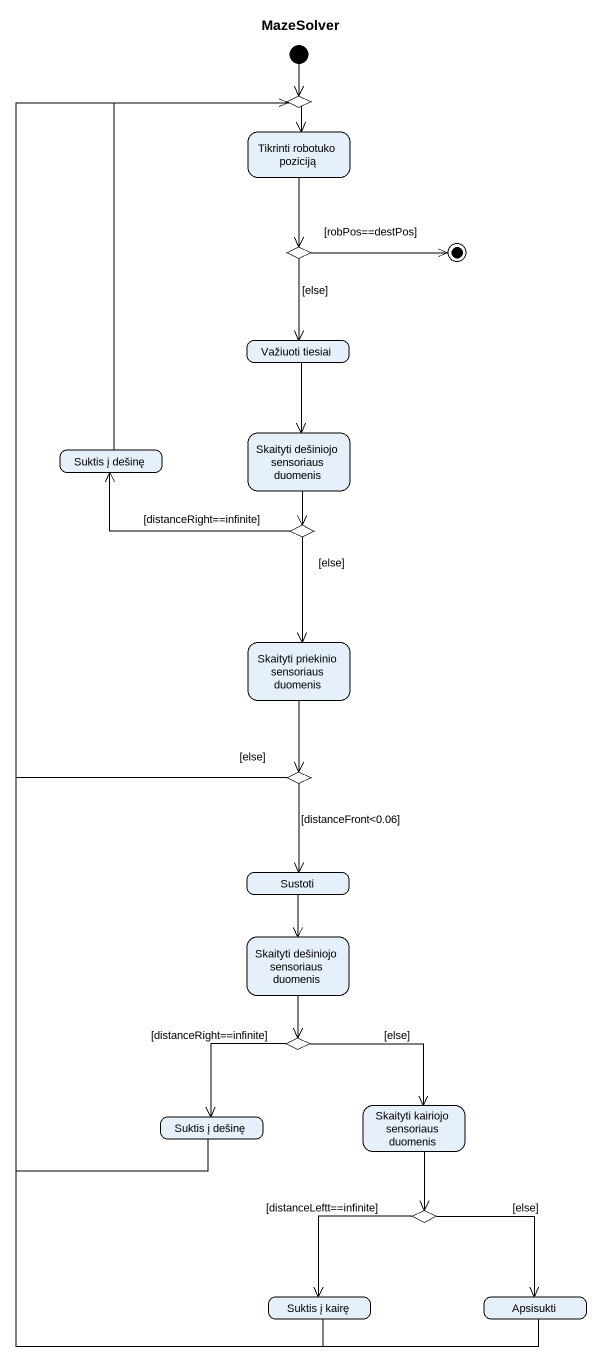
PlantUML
@startuml
title MazeSolver
hide empty description
state "Tikrinti robotuko poziciją" as Tikrinti_robotuko_poziciją
state choice1 <<choice>>
state choice2 <<choice>>
state "Važiuoti tiesiai" as Važiuoti_tiesiai
state "Suktis į dešinę" as Suktis_į_dešinę
state "Skaityti dešiniojo sensoriaus duomenis" as Skaityti_dešiniojo
state choice3 <<choice>>
state "Skaityti priekinio sensoriaus duomenis" as Skaityti_priekinio
state choice4 <<choice>>
state Sustoti
state "Skaityti dešiniojo sensoriaus duomenis" as Skaityti_dešiniojo_2
state choice5 <<choice>>
state "Skaityti kairiojo sensoriaus duomenis" as Skaityti_kairiojo
state "Suktis į dešinę" as Suktis_į_dešinę_2
state choice6 <<choice>>
state "Suktis į kairę" as Suktis_į_kairę
state Apsisukti
[*] --> choice1
Tikrinti_robotuko_poziciją --> choice2
choice1 --> Tikrinti_robotuko_poziciją
choice2 --> Važiuoti_tiesiai : [else]
Važiuoti_tiesiai --> Skaityti_dešiniojo
Suktis_į_dešinę -up-> choice1
Skaityti_dešiniojo --> choice3
choice3 -left-> Suktis_į_dešinę : [distanceRight==infinite]
choice3 --> Skaityti_priekinio : [else]
Skaityti_priekinio --> choice4
choice4 -up-> choice1 : [else]
choice4 --> Sustoti : [distanceFront<0.06]
Sustoti --> Skaityti_dešiniojo_2
Skaityti_dešiniojo_2 --> choice5
choice5 --> Skaityti_kairiojo : [else]
choice5 --> Suktis_į_dešinę_2 : [distanceRight==infinite]
Skaityti_kairiojo --> choice6
Suktis_į_dešinę_2 -up-> choice1
choice6 --> Suktis_į_kairę : [distanceLeftt==infinite]
choice6 --> Apsisukti : [else]
Suktis_į_kairę -up-> choice1
Apsisukti -up-> choice1
choice2 -right-> [*] : [robPos==destPos]
@enduml
